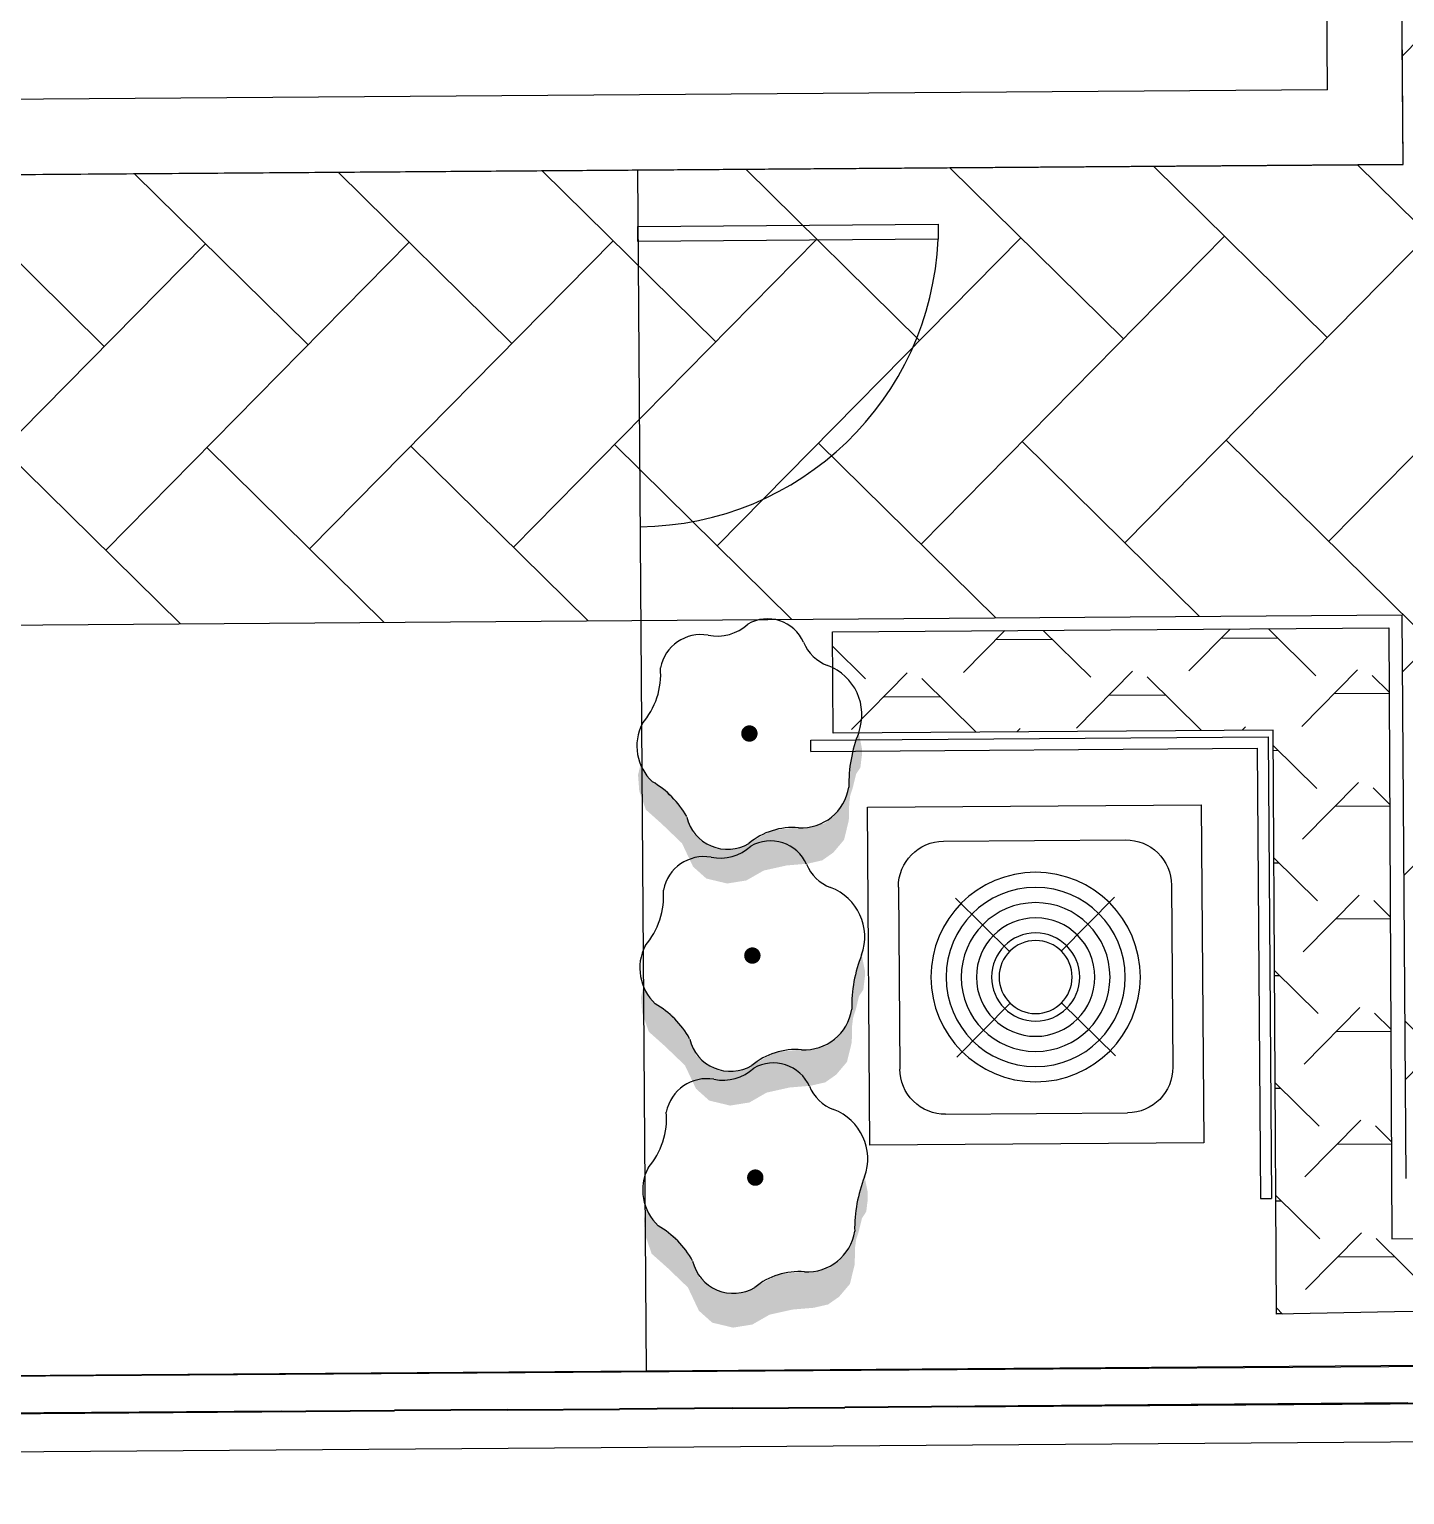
# Model space of a CAD drawing. Header units: feet. Extents: x 919634 to 928945, y 707022 to 708026.
# Drawn here: x 920177.08 to 920189.3, y 707491.81 to 707504.82 of the extents above; entities that cross this region are included whole.
import ezdxf

# ---------------------------------------------------------------- set-up
doc = ezdxf.new("R2010")
doc.units = ezdxf.units.FT
doc.header["$LTSCALE"] = 20
doc.header["$MEASUREMENT"] = 0
doc.linetypes.add('Site Plan$0$PHANTOM2', pattern=[1.25, 0.625, -0.125, 0.125, -0.125, 0.125, -0.125])
for name, color, linetype in [('-u-site-xref', 7, 'Continuous'), ('Site Plan$0$-u-site-bldg_interior', 252, 'Continuous'), ('Site Plan$0$-u-site-fence', 4, 'Site Plan$0$FENCELINE1'), ('Site Plan$0$A-DOOR-EXT_WINDOWS', 253, 'Continuous'), ('Site Plan$0$A-HVAC-EXT', 253, 'Continuous'), ('Site Plan$0$SP-LOT PAVERS', 254, 'Continuous'), ('x-RL TH7-LP Block$0$LK-SHRB-035M', 253, 'Continuous'), ('x-RL TH7-LP Block$0$LK-SHRB-TRNK', 253, 'Continuous'), ('x-RL TH7-LP Block$0$LP-PATT-SHAR', 253, 'Continuous'), ('x-RL TH7-LP Block$0$LP-SHAR-BRDR-CONT', 253, 'Continuous'), ('x-RL TH7-LP Block$0$LP-SHRB', 253, 'Continuous')]:
    doc.layers.add(name, color=color, linetype=linetype)
for name, color, linetype, lineweight in [('Site Plan$0$SP-LOT LINES', 252, 'Site Plan$0$PHANTOM2', 40), ('Site Plan$0$SP-SIDEWALK', 2, 'Continuous', 25), ('SP-BUILDING-FOOTPRINT', 1, 'Continuous', 25)]:
    doc.layers.add(name, color=color, linetype=linetype, lineweight=lineweight)
doc.layers.add('x-RL TH7-LP Block$0$LK-SHRB-SHAD', color=253, linetype='Continuous', plot=False)
doc.layers.get('-u-site-xref').off()
doc.linetypes.add('Site Plan$0$FENCELINE1', pattern='A,0.25,-0.1,[133,ltypeshp.shx,S=0.1,R=0,X=-0.1,Y=0],-0.1,1', length=1.45)

# ---------------------------------------------------------------- blocks, each defined once
blk = doc.blocks.new('Site Plan$0$A$C11AE1C12')
at = {"layer": 'Site Plan$0$A-HVAC-EXT'}
for p, q in [((44.00000011394877, 44.54105635897122), (1.139487721957266e-07, 44.54105635897122)), ((1.139487721957266e-07, 44.54105635897122), (1.139487721957266e-07, 2.501133167243097e-06)), ((44.00000011394877, 2.501133167243097e-06), (44.00000011394877, 44.54105635897122)), ((34.00000011394877, 40.00000250113317), (10.00000011394877, 40.00000250113317)), ((4.000000113948772, 34.00000250113317), (4.000000113948772, 10.00000250113317)), ((40.00000011394877, 34.00000250113317), (40.00000011394877, 10.00000250113317)), ((18.5977306969362, 25.40227191814392), (11.52666288505861, 32.47333973002787)), ((25.40226953096135, 25.40227191814392), (32.47333734284621, 32.47333973002787)), ((11.52666288505861, 11.52666527223846), (18.5977306969362, 18.59773308412241)), ((32.47333734284621, 11.52666527223846), (25.40226953096135, 18.59773308412241)), ((34.00000011394877, 4.000002501133167), (10.00000011394877, 4.000002501133167)), ((1.139487721957266e-07, 2.501133167243097e-06), (44.00000011394877, 2.501133167243097e-06))]:
    blk.add_line(p, q, dxfattribs=at)
for radius in [13.81153555240985, 11.81153555240985, 9.81153555240985, 7.81153555240985, 5.81153555240985, 4.81153555240985]:
    blk.add_circle((22.00000011394877, 22.00000250113317), radius, dxfattribs=at)
for centre, start, end in [((10.00000011394877, 34.00000250113317), 90, 180), ((34.00000011394877, 34.00000250113317), 0, 90), ((10.00000011394877, 10.00000250113317), 180, 270), ((34.00000011394877, 10.00000250113317), 270, 0)]:
    blk.add_arc(centre, 6, start, end, dxfattribs=at)
blk = doc.blocks.new('Site Plan$0$A$C05C92244')
at = {"layer": 'Site Plan$0$A-DOOR-EXT_WINDOWS'}
blk.add_lwpolyline([(32.00389335552609, 32.04769828175449), (32.00389335552609, 0.04381521808500111), (30.40369920234298, 0.04381521808500111), (30.40369920234298, 32.04769828175449)], close=True, dxfattribs=at)
blk.add_arc((32.07979910527501, 32.07980389018303), 32.07980487913881, 180.0573418751565, 267.0050566959838, dxfattribs=at)
blk = doc.blocks.new('Site Plan')
at = {"layer": 'Site Plan$0$SP-LOT PAVERS'}
h = blk.add_hatch(dxfattribs=at)
h.set_pattern_fill('AR-HBONE', color=256, scale=0.32, angle=-89.58178215075662)
h.set_pattern_definition([(315.4182178492434, (0, 0), (1.810145136983853, 0.01321298806884015), [3.84, -1.28]), (45.41821784924338, (0.9116790626081567, -0.8984660745381309), (1.810145136983853, 0.01321298806884), [3.84, -1.28])])
h.paths.add_polyline_path([(920189.3132165667, 707494.6171034196), (920209.3126837746, 707494.7630876924), (920209.1739987178, 707513.7625811846), (920189.2138472918, 707513.6168838936), (920189.2868394257, 707503.6171506451), (920169.0373802983, 707503.4691469759), (920169.1152385771, 707492.8027644651), (920174.477305751, 707492.842111077), (920174.4286457032, 707499.5084115606), (920189.2767217869, 707499.6167937274)])
at = {"layer": 'Site Plan$0$-u-site-bldg_interior'}
for p, q in [((920189.2868394257, 707503.6171506451), (920189.2746740696, 707505.2837729125)), ((920188.6153243764, 707504.2789334096), (920188.6080251627, 707505.27890677)), ((920188.6153243764, 707504.2789334096), (920172.6391736269, 707504.1623169655)), ((920189.2868394257, 707503.6171506451), (920172.6440397694, 707503.4956680586)), ((920197.2418680398, 707492.9977213801), (920169.1152371567, 707492.8029590582)), ((920196.5800852752, 707492.3262063307), (920132.6651203163, 707491.8596649179))]:
    blk.add_line(p, q, dxfattribs=at)
at = {"layer": 'Site Plan$0$-u-site-fence', "ltscale": 0.15}
blk.add_line((920182.4854487301, 707503.5673617033), (920182.5633520272, 707492.8948118057), dxfattribs=at)
at = {"layer": 'Site Plan$0$SP-LOT LINES', "ltscale": 0.4}
for p, q in [((920115.3297863281, 707492.0770145342), (920209.3272822044, 707492.7631406166)), ((920209.3272822044, 707492.7631406166), (920115.3297863281, 707492.0770145342))]:
    blk.add_line(p, q, dxfattribs=at)
at = {"layer": 'Site Plan$0$SP-SIDEWALK'}
for p, q in [((920174.4286457032, 707499.5084115608), (920189.2767217869, 707499.6167937275)), ((920189.3132414198, 707494.6136986227), (920189.2767217869, 707499.6167937275)), ((920184.0252078937, 707498.505156133), (920188.0884522421, 707498.5348154117)), ((920188.0884522421, 707498.5348154117), (920188.118379434, 707494.4348676429)), ((920184.0259378151, 707498.4051587969), (920184.0252078937, 707498.505156133)), ((920184.0259378151, 707498.4051587969), (920187.9891848274, 707498.4340881542)), ((920187.9891848274, 707498.4340881542), (920188.018382098, 707494.4341377215)), ((920188.018382098, 707494.4341377215), (920188.118379434, 707494.4348676429))]:
    blk.add_line(p, q, dxfattribs=at)
at = {"layer": 'Site Plan$0$-u-site-fence', "xscale": 0.08333333333333333, "yscale": 0.08333333333333333, "zscale": 0.08333333333333333, "rotation": 90.41821784924339}
blk.add_blockref('Site Plan$0$A$C05C92244', (920185.1791360338, 707500.4198964329), dxfattribs=at)
at = {"layer": 'Site Plan$0$A-HVAC-EXT', "extrusion": (0, 0, -1), "xscale": 0.06735359270068556, "yscale": 0.06735359270068556, "zscale": -0.06735359270068556, "rotation": 359.5817821507566}
blk.add_blockref('Site Plan$0$A$C11AE1C12', (-920187.5147454039, 707494.9305316177), dxfattribs=at)
blk = doc.blocks.new('x-RL TH7-LP Block$0$SHRUB-LRG-003')
at = {"layer": 'x-RL TH7-LP Block$0$LK-SHRB-SHAD'}
blk.add_hatch(color=256, dxfattribs=at).paths.add_polyline_path([(0.5823448908860502, 0.3294315330898989), (0.5474295743357604, 0.3798421583341067), (0.4893238386986631, 0.4296183674934504), (0.400550371658305, 0.4519936910694149), (0.3208870769566605, 0.4544816724315837), (0.2860343821121365, 0.4594576421304382), (0.2561606452339937, 0.4694095780408851), (0.2486922110144558, 0.4718975594030503), (0.1889447372581845, 0.4868254650123554), (0.1590710003800417, 0.5067293333459943), (0.11923935302916, 0.511705303044856), (0.1018130083369986, 0.5141932878942725), (0.07193927145885759, 0.5141932878942725), (0.007212845196280071, 0.5017533671343983), (0.08312134347994338, 0.472746950344888, 0.0648646510172338), (0.2481422112722598, 0.4529773142842117, -0.006063235190741959), (0.2533806476452352, 0.4520754065480297), (0.2561606452339902, 0.4519936910694149), (0.2585664089195543, 0.4510528702587173, -0.1298769770943451), (0.3586502616521212, 0.400835352371999), (0.368187158527018, 0.3947700604561533), (0.4129977638442224, 0.342522399541739), (0.4175474829881125, 0.3167561325976109, -0.1111018158062776), (0.4322477985017148, 0.2216692041627049, 0.003608637105293954), (0.431885593835192, 0.2171288508789928), (0.4421116295042538, 0.1115232379830715, 0.01201918114312195), (0.4464416540740839, 0.0969859283029848), (0.4827031480732327, 0.02903643405529621), (0.4970634082651255, 0.001177367000945395, 0.007063647914282343), (0.5026189744786382, -0.00579533988766201, -0.04880061465009704), (0.518194794484776, -0.03981776106626), (0.5250242771372431, -0.05306703459047668), (0.5250242771372431, -0.06513047457167076, -0.09793779078480093), (0.5250242771372431, -0.1396888812866095), (0.5250242771372431, -0.1575623564192981), (0.5158012560104854, -0.1715592789416718, -0.1076578746823846), (0.4707952584374393, -0.2398607012645968), (0.4578083691614321, -0.2595696968859471), (0.370676634780164, -0.2919134859794639), (0.2686080374199129, -0.3665530000769373), (0.2138395216300193, -0.4511444535721196), (0.1441341374010587, -0.5009041296371031), (0.1864552610050332, -0.51085606554755), (0.258650126947229, -0.5058800993359576), (0.344995822146057, -0.4763531505789693), (0.4105082821309782, -0.4038727588693121), (0.5001294927654047, -0.3118173578003578), (0.6071770480920389, -0.2620576782481194), (0.6619994876735564, -0.2016774924870717), (0.6854234018013692, -0.1064774068995753), (0.6719034798147039, -0.01823526064753622), (0.6270928744974942, 0.06138022314879166), (0.6046875718388893, 0.1658755449776095), (0.597219137619355, 0.2629069157454111)])
at = {"layer": 'x-RL TH7-LP Block$0$LK-SHRB-035M'}
for centre, radius, start, end in [((-0.08377323303944628, 0.2740128446012911), 0.2410148314504328, 69.66030257962692, 159.1136661743777), ((0.2415069132607339, 1.096206151856169), 0.643263060235758, 247.94846777484, 270.5910199691075), ((0.2135752346658641, 0.2365424991404126), 0.219177793304975, 356.1089469460938, 80.92588036899473), ((-0.4874905437243253, 0.4274506444509889), 0.1908777990837059, 291.9961274456699, 339.2865678889345), ((-0.344252865652015, 0.08553475810634126), 0.1798612492954901, 113.5090499786346, 209.6004086586038), ((0.7466102499786107, 0.1943064552262719), 0.315551059145618, 175.025396269356, 219.3558172424028), ((-0.6576237495174588, -0.1441039940954916), 0.2108728950657779, 348.5773534052316, 41.88863027199043), ((0.3365289680545622, -0.1024096779291419), 0.1921463519017287, 283.2700858267119, 30.18650749245084), ((-0.2650016799213013, -0.2198436052661243), 0.189005064244361, 169.6436695143775, 258.5100727003759), ((0.5861506970211963, -0.6644766057150449), 0.4288702278534303, 119.0130174089596, 149.3178692318652), ((-0.2765590912944358, -0.7487424786725079), 0.3446705058437789, 48.53128869969252, 94.3414469668017), ((0.05444515316131593, -0.2900011770142932), 0.2252759235935523, 242.8610345167374, 316.301893373953)]:
    blk.add_arc(centre, radius, start, end, dxfattribs=at)
at = {"layer": 'x-RL TH7-LP Block$0$LK-SHRB-TRNK', "const_width": 0.0375}
blk.add_lwpolyline([(-0.01875000000000071, 0, 1), (0.01875000000000071, 0, 1)], format="xyb", close=True, dxfattribs=at)
blk = doc.blocks.new('x-RL TH7-LP Block', base_point=(1241.699483058532, 168.1706843559634))
at = {"layer": 'x-RL TH7-LP Block$0$LP-PATT-SHAR'}
h = blk.add_hatch(dxfattribs=at)
h.set_pattern_fill('LAFX-A435-CHAINLINK', color=256, scale=10, pattern_type=2)
h.set_pattern_definition([(45, (1332.125778568676, 237.0790282111848), (0, 10.0000000000064), [0.7071099999999999, -13.4350288425]), (45, (1330.125778568676, 237.0790282111848), (0, 10.0000000000064), [0.7071099999999999, -13.4350288425]), (45, (1332.125778568676, 239.0790282111848), (0, 10.0000000000064), [0.7071099999999999, -13.4350288425]), (45, (1331.625778568676, 240.0790282111848), (0, 10.0000000000064), [0.7071099999999999, -13.4350288425]), (45, (1328.125778568676, 237.0790282111848), (0, 10.0000000000064), [0.7071099999999999, -13.4350288425]), (45, (1330.125778568676, 239.0790282111848), (0, 10.0000000000064), [0.7071099999999999, -13.4350288425]), (45, (1332.125778568676, 241.0790282111848), (0, 10.0000000000064), [0.7071099999999999, -13.4350288425]), (45, (1330.625778568676, 240.0790282111848), (0, 10.0000000000064), [0.7071099999999999, -13.4350288425]), (45, (1331.625778568676, 242.0790282111848), (0, 10.0000000000064), [0.7071099999999999, -13.4350288425]), (45, (1329.625778568676, 240.0790282111848), (0, 10.0000000000064), [0.7071099999999999, -13.4350288425]), (45, (1328.125778568676, 239.0790282111848), (0, 10.0000000000064), [0.7071099999999999, -13.4350288425]), (45, (1330.125778568676, 241.0790282111848), (0, 10.0000000000064), [0.7071099999999999, -13.4350288425]), (45, (1332.125778568676, 243.0790282111848), (0, 10.0000000000064), [0.7071099999999999, -13.4350288425]), (45, (1328.625778568676, 240.0790282111848), (0, 10.0000000000064), [0.7071099999999999, -13.4350288425]), (45, (1330.625778568676, 242.0790282111848), (0, 10.0000000000064), [0.7071099999999999, -13.4350288425]), (45, (1329.625778568676, 242.0790282111848), (0, 10.0000000000064), [0.7071099999999999, -13.4350288425]), (45, (1331.625778568676, 244.0790282111848), (0, 10.0000000000064), [0.7071099999999999, -13.4350288425]), (45, (1328.125778568676, 241.0790282111848), (0, 10.0000000000064), [0.7071099999999999, -13.4350288425]), (45, (1330.125778568676, 243.0790282111848), (0, 10.0000000000064), [0.7071099999999999, -13.4350288425]), (45, (1328.625778568676, 242.0790282111848), (0, 10.0000000000064), [0.7071099999999999, -13.4350288425]), (45, (1330.625778568676, 244.0790282111848), (0, 10.0000000000064), [0.7071099999999999, -13.4350288425]), (45, (1331.625778568676, 246.0790282111848), (0, 10.0000000000064), [0.7071099999999999, -13.4350288425]), (45, (1329.625778568676, 244.0790282111848), (0, 10.0000000000064), [0.7071099999999999, -13.4350288425]), (45, (1328.125778568676, 243.0790282111848), (0, 10.0000000000064), [0.7071099999999999, -13.4350288425]), (45, (1328.625778568676, 244.0790282111848), (0, 10.0000000000064), [0.7071099999999999, -13.4350288425]), (45, (1330.625778568676, 246.0790282111848), (0, 10.0000000000064), [0.7071099999999999, -13.4350288425]), (45, (1329.625778568676, 246.0790282111848), (0, 10.0000000000064), [0.7071099999999999, -13.4350288425]), (45, (1328.125778568676, 245.0790282111848), (0, 10.0000000000064), [0.7071099999999999, -13.4350288425]), (45, (1328.625778568676, 246.0790282111848), (0, 10.0000000000064), [0.7071099999999999, -13.4350288425]), (45, (1327.125778568676, 245.0790282111848), (0, 10.0000000000064), [0.7071099999999999, -13.4350288425]), (45, (1331.625778568676, 238.0790282111848), (0, 10.0000000000064), [0.7071099999999999, -13.4350288425]), (45, (1330.625778568676, 238.0790282111848), (0, 10.0000000000064), [0.7071099999999999, -13.4350288425]), (45, (1329.625778568676, 238.0790282111848), (0, 10.0000000000064), [0.7071099999999999, -13.4350288425]), (45, (1328.625778568676, 238.0790282111848), (0, 10.0000000000064), [0.7071099999999999, -13.4350288425]), (45, (1327.125778568676, 237.0790282111848), (0, 10.0000000000064), [0.7071099999999999, -13.4350288425]), (45, (1326.125778568676, 237.0790282111848), (0, 10.0000000000064), [0.7071099999999999, -13.4350288425]), (45, (1327.125778568676, 239.0790282111848), (0, 10.0000000000064), [0.7071099999999999, -13.4350288425]), (45, (1325.125778568676, 237.0790282111848), (0, 10.0000000000064), [0.7071099999999999, -13.4350288425]), (45, (1327.625778568676, 240.0790282111848), (0, 10.0000000000064), [0.7071099999999999, -13.4350288425]), (45, (1326.125778568676, 239.0790282111848), (0, 10.0000000000064), [0.7071099999999999, -13.4350288425]), (45, (1324.125778568676, 237.0790282111848), (0, 10.0000000000064), [0.7071099999999999, -13.4350288425]), (45, (1326.625778568676, 240.0790282111848), (0, 10.0000000000064), [0.7071099999999999, -13.4350288425]), (45, (1327.125778568676, 241.0790282111848), (0, 10.0000000000064), [0.7071099999999999, -13.4350288425]), (45, (1325.125778568676, 239.0790282111848), (0, 10.0000000000064), [0.7071099999999999, -13.4350288425]), (45, (1323.125778568676, 237.0790282111848), (0, 10.0000000000064), [0.7071099999999999, -13.4350288425]), (45, (1327.625778568676, 242.0790282111848), (0, 10.0000000000064), [0.7071099999999999, -13.4350288425]), (45, (1325.625778568676, 240.0790282111848), (0, 10.0000000000064), [0.7071099999999999, -13.4350288425]), (45, (1326.125778568676, 241.0790282111848), (0, 10.0000000000064), [0.7071099999999999, -13.4350288425]), (45, (1324.125778568676, 239.0790282111848), (0, 10.0000000000064), [0.7071099999999999, -13.4350288425]), (45, (1326.625778568676, 242.0790282111848), (0, 10.0000000000064), [0.7071099999999999, -13.4350288425]), (45, (1324.625778568676, 240.0790282111848), (0, 10.0000000000064), [0.7071099999999999, -13.4350288425]), (45, (1327.125778568676, 243.0790282111848), (0, 10.0000000000064), [0.7071099999999999, -13.4350288425]), (45, (1325.125778568676, 241.0790282111848), (0, 10.0000000000064), [0.7071099999999999, -13.4350288425]), (45, (1323.125778568676, 239.0790282111848), (0, 10.0000000000064), [0.7071099999999999, -13.4350288425]), (45, (1327.625778568676, 244.0790282111848), (0, 10.0000000000064), [0.7071099999999999, -13.4350288425]), (45, (1325.625778568676, 242.0790282111848), (0, 10.0000000000064), [0.7071099999999999, -13.4350288425]), (45, (1323.625778568676, 240.0790282111848), (0, 10.0000000000064), [0.7071099999999999, -13.4350288425]), (45, (1326.125778568676, 243.0790282111848), (0, 10.0000000000064), [0.7071099999999999, -13.4350288425]), (45, (1324.125778568676, 241.0790282111848), (0, 10.0000000000064), [0.7071099999999999, -13.4350288425]), (45, (1326.625778568676, 244.0790282111848), (0, 10.0000000000064), [0.7071099999999999, -13.4350288425]), (45, (1324.625778568676, 242.0790282111848), (0, 10.0000000000064), [0.7071099999999999, -13.4350288425]), (45, (1322.625778568676, 240.0790282111848), (0, 10.0000000000064), [0.7071099999999999, -13.4350288425]), (45, (1325.125778568676, 243.0790282111848), (0, 10.0000000000064), [0.7071099999999999, -13.4350288425]), (45, (1323.125778568676, 241.0790282111848), (0, 10.0000000000064), [0.7071099999999999, -13.4350288425]), (45, (1327.625778568676, 246.0790282111848), (0, 10.0000000000064), [0.7071099999999999, -13.4350288425]), (45, (1325.625778568676, 244.0790282111848), (0, 10.0000000000064), [0.7071099999999999, -13.4350288425]), (45, (1323.625778568676, 242.0790282111848), (0, 10.0000000000064), [0.7071099999999999, -13.4350288425]), (45, (1324.125778568676, 243.0790282111848), (0, 10.0000000000064), [0.7071099999999999, -13.4350288425]), (45, (1326.625778568676, 246.0790282111848), (0, 10.0000000000064), [0.7071099999999999, -13.4350288425]), (45, (1324.625778568676, 244.0790282111848), (0, 10.0000000000064), [0.7071099999999999, -13.4350288425]), (45, (1322.625778568676, 242.0790282111848), (0, 10.0000000000064), [0.7071099999999999, -13.4350288425]), (45, (1323.125778568676, 243.0790282111848), (0, 10.0000000000064), [0.7071099999999999, -13.4350288425]), (45, (1325.625778568676, 246.0790282111848), (0, 10.0000000000064), [0.7071099999999999, -13.4350288425]), (45, (1323.625778568676, 244.0790282111848), (0, 10.0000000000064), [0.7071099999999999, -13.4350288425]), (45, (1324.125778568676, 245.0790282111848), (0, 10.0000000000064), [0.7071099999999999, -13.4350288425]), (45, (1324.625778568676, 246.0790282111848), (0, 10.0000000000064), [0.7071099999999999, -13.4350288425]), (45, (1322.625778568676, 244.0790282111848), (0, 10.0000000000064), [0.7071099999999999, -13.4350288425]), (45, (1323.125778568676, 245.0790282111848), (0, 10.0000000000064), [0.7071099999999999, -13.4350288425]), (45, (1323.625778568676, 246.0790282111848), (0, 10.0000000000064), [0.7071099999999999, -13.4350288425]), (45, (1322.625778568676, 246.0790282111848), (0, 10.0000000000064), [0.7071099999999999, -13.4350288425]), (45, (1327.625778568676, 238.0790282111848), (0, 10.0000000000064), [0.7071099999999999, -13.4350288425]), (45, (1326.625778568676, 238.0790282111848), (0, 10.0000000000064), [0.7071099999999999, -13.4350288425]), (45, (1325.625778568676, 238.0790282111848), (0, 10.0000000000064), [0.7071099999999999, -13.4350288425]), (45, (1324.625778568676, 238.0790282111848), (0, 10.0000000000064), [0.7071099999999999, -13.4350288425]), (45, (1323.625778568676, 238.0790282111848), (0, 10.0000000000064), [0.7071099999999999, -13.4350288425]), (45, (1322.625778568676, 238.0790282111848), (0, 10.0000000000064), [0.7071099999999999, -13.4350288425]), (45, (1331.125778568676, 237.0790282111848), (0, 10.0000000000064), [0.7071099999999999, -13.4350288425]), (45, (1331.125778568676, 239.0790282111848), (0, 10.0000000000064), [0.7071099999999999, -13.4350288425]), (45, (1329.125778568676, 237.0790282111848), (0, 10.0000000000064), [0.7071099999999999, -13.4350288425]), (45, (1331.125778568676, 241.0790282111848), (0, 10.0000000000064), [0.7071099999999999, -13.4350288425]), (45, (1329.125778568676, 239.0790282111848), (0, 10.0000000000064), [0.7071099999999999, -13.4350288425]), (45, (1331.125778568676, 243.0790282111848), (0, 10.0000000000064), [0.7071099999999999, -13.4350288425]), (45, (1329.125778568676, 241.0790282111848), (0, 10.0000000000064), [0.7071099999999999, -13.4350288425]), (45, (1332.125778568676, 245.0790282111848), (0, 10.0000000000064), [0.7071099999999999, -13.4350288425]), (45, (1331.125778568676, 245.0790282111848), (0, 10.0000000000064), [0.7071099999999999, -13.4350288425]), (45, (1329.125778568676, 243.0790282111848), (0, 10.0000000000064), [0.7071099999999999, -13.4350288425]), (45, (1330.125778568676, 245.0790282111848), (0, 10.0000000000064), [0.7071099999999999, -13.4350288425]), (45, (1329.125778568676, 245.0790282111848), (0, 10.0000000000064), [0.7071099999999999, -13.4350288425]), (45, (1326.125778568676, 245.0790282111848), (0, 10.0000000000064), [0.7071099999999999, -13.4350288425]), (45, (1325.125778568676, 245.0790282111848), (0, 10.0000000000064), [0.7071099999999999, -13.4350288425]), (90, (1332.625778568676, 245.5790282111848), (-10, 6.123233995736766e-16), [0.5, -9.5]), (90, (1332.625778568676, 237.5790282111848), (-10, 6.123233995736766e-16), [0.5, -9.5]), (90, (1332.625778568676, 239.5790282111848), (-10, 6.123233995736766e-16), [0.5, -9.5]), (90, (1332.625778568676, 241.5790282111848), (-10, 6.123233995736766e-16), [0.5, -9.5]), (90, (1332.625778568676, 243.5790282111848), (-10, 6.123233995736766e-16), [0.5, -9.5]), (90, (1332.125778568676, 238.5790282111848), (-10, 6.123233995736766e-16), [0.5, -9.5]), (90, (1332.125778568676, 240.5790282111848), (-10, 6.123233995736766e-16), [0.5, -9.5]), (90, (1332.125778568676, 242.5790282111848), (-10, 6.123233995736766e-16), [0.5, -9.5]), (90, (1332.125778568676, 244.5790282111848), (-10, 6.123233995736766e-16), [0.5, -9.5]), (90, (1332.125778568676, 246.5790282111848), (-10, 6.123233995736766e-16), [0.5, -9.5]), (90, (1331.625778568676, 237.5790282111848), (-10, 6.123233995736766e-16), [0.5, -9.5]), (90, (1331.625778568676, 239.5790282111848), (-10, 6.123233995736766e-16), [0.5, -9.5]), (90, (1331.625778568676, 241.5790282111848), (-10, 6.123233995736766e-16), [0.5, -9.5]), (90, (1331.625778568676, 243.5790282111848), (-10, 6.123233995736766e-16), [0.5, -9.5]), (90, (1331.625778568676, 245.5790282111848), (-10, 6.123233995736766e-16), [0.5, -9.5]), (90, (1331.625778568676, 237.5790282111848), (-10, 6.123233995736766e-16), [0.5, -9.5]), (90, (1331.625778568676, 239.5790282111848), (-10, 6.123233995736766e-16), [0.5, -9.5]), (90, (1331.625778568676, 241.5790282111848), (-10, 6.123233995736766e-16), [0.5, -9.5]), (90, (1331.625778568676, 243.5790282111848), (-10, 6.123233995736766e-16), [0.5, -9.5]), (90, (1331.625778568676, 245.5790282111848), (-10, 6.123233995736766e-16), [0.5, -9.5]), (90, (1331.125778568676, 238.5790282111848), (-10, 6.123233995736766e-16), [0.5, -9.5]), (90, (1331.125778568676, 240.5790282111848), (-10, 6.123233995736766e-16), [0.5, -9.5]), (90, (1331.125778568676, 242.5790282111848), (-10, 6.123233995736766e-16), [0.5, -9.5]), (90, (1331.125778568676, 244.5790282111848), (-10, 6.123233995736766e-16), [0.5, -9.5]), (90, (1331.125778568676, 246.5790282111848), (-10, 6.123233995736766e-16), [0.5, -9.5]), (90, (1330.625778568676, 237.5790282111848), (-10, 6.123233995736766e-16), [0.5, -9.5]), (90, (1330.625778568676, 237.5790282111848), (-10, 6.123233995736766e-16), [0.5, -9.5]), (90, (1330.625778568676, 239.5790282111848), (-10, 6.123233995736766e-16), [0.5, -9.5]), (90, (1330.625778568676, 239.5790282111848), (-10, 6.123233995736766e-16), [0.5, -9.5]), (90, (1330.625778568676, 241.5790282111848), (-10, 6.123233995736766e-16), [0.5, -9.5]), (90, (1330.625778568676, 241.5790282111848), (-10, 6.123233995736766e-16), [0.5, -9.5]), (90, (1330.625778568676, 243.5790282111848), (-10, 6.123233995736766e-16), [0.5, -9.5]), (90, (1330.625778568676, 243.5790282111848), (-10, 6.123233995736766e-16), [0.5, -9.5]), (90, (1330.625778568676, 245.5790282111848), (-10, 6.123233995736766e-16), [0.5, -9.5]), (90, (1330.625778568676, 245.5790282111848), (-10, 6.123233995736766e-16), [0.5, -9.5]), (90, (1330.125778568676, 238.5790282111848), (-10, 6.123233995736766e-16), [0.5, -9.5]), (90, (1330.125778568676, 240.5790282111848), (-10, 6.123233995736766e-16), [0.5, -9.5]), (90, (1330.125778568676, 242.5790282111848), (-10, 6.123233995736766e-16), [0.5, -9.5]), (90, (1330.125778568676, 244.5790282111848), (-10, 6.123233995736766e-16), [0.5, -9.5]), (90, (1330.125778568676, 246.5790282111848), (-10, 6.123233995736766e-16), [0.5, -9.5]), (90, (1329.625778568676, 237.5790282111848), (-10, 6.123233995736766e-16), [0.5, -9.5]), (90, (1329.625778568676, 237.5790282111848), (-10, 6.123233995736766e-16), [0.5, -9.5]), (90, (1329.625778568676, 239.5790282111848), (-10, 6.123233995736766e-16), [0.5, -9.5]), (90, (1329.625778568676, 239.5790282111848), (-10, 6.123233995736766e-16), [0.5, -9.5]), (90, (1329.625778568676, 241.5790282111848), (-10, 6.123233995736766e-16), [0.5, -9.5]), (90, (1329.625778568676, 241.5790282111848), (-10, 6.123233995736766e-16), [0.5, -9.5]), (90, (1329.625778568676, 243.5790282111848), (-10, 6.123233995736766e-16), [0.5, -9.5]), (90, (1329.625778568676, 243.5790282111848), (-10, 6.123233995736766e-16), [0.5, -9.5]), (90, (1329.625778568676, 245.5790282111848), (-10, 6.123233995736766e-16), [0.5, -9.5]), (90, (1329.625778568676, 245.5790282111848), (-10, 6.123233995736766e-16), [0.5, -9.5]), (90, (1329.125778568676, 238.5790282111848), (-10, 6.123233995736766e-16), [0.5, -9.5]), (90, (1329.125778568676, 240.5790282111848), (-10, 6.123233995736766e-16), [0.5, -9.5]), (90, (1329.125778568676, 242.5790282111848), (-10, 6.123233995736766e-16), [0.5, -9.5]), (90, (1329.125778568676, 244.5790282111848), (-10, 6.123233995736766e-16), [0.5, -9.5]), (90, (1329.125778568676, 246.5790282111848), (-10, 6.123233995736766e-16), [0.5, -9.5]), (90, (1328.625778568676, 237.5790282111848), (-10, 6.123233995736766e-16), [0.5, -9.5]), (90, (1328.625778568676, 237.5790282111848), (-10, 6.123233995736766e-16), [0.5, -9.5]), (90, (1328.625778568676, 239.5790282111848), (-10, 6.123233995736766e-16), [0.5, -9.5]), (90, (1328.625778568676, 239.5790282111848), (-10, 6.123233995736766e-16), [0.5, -9.5]), (90, (1328.625778568676, 241.5790282111848), (-10, 6.123233995736766e-16), [0.5, -9.5]), (90, (1328.625778568676, 241.5790282111848), (-10, 6.123233995736766e-16), [0.5, -9.5]), (90, (1328.625778568676, 243.5790282111848), (-10, 6.123233995736766e-16), [0.5, -9.5]), (90, (1328.625778568676, 243.5790282111848), (-10, 6.123233995736766e-16), [0.5, -9.5]), (90, (1328.625778568676, 245.5790282111848), (-10, 6.123233995736766e-16), [0.5, -9.5]), (90, (1328.625778568676, 245.5790282111848), (-10, 6.123233995736766e-16), [0.5, -9.5]), (90, (1328.125778568676, 238.5790282111848), (-10, 6.123233995736766e-16), [0.5, -9.5]), (90, (1328.125778568676, 240.5790282111848), (-10, 6.123233995736766e-16), [0.5, -9.5]), (90, (1328.125778568676, 242.5790282111848), (-10, 6.123233995736766e-16), [0.5, -9.5]), (90, (1328.125778568676, 244.5790282111848), (-10, 6.123233995736766e-16), [0.5, -9.5]), (90, (1328.125778568676, 246.5790282111848), (-10, 6.123233995736766e-16), [0.5, -9.5]), (90, (1327.625778568676, 237.5790282111848), (-10, 6.123233995736766e-16), [0.5, -9.5]), (90, (1327.625778568676, 239.5790282111848), (-10, 6.123233995736766e-16), [0.5, -9.5]), (90, (1327.625778568676, 241.5790282111848), (-10, 6.123233995736766e-16), [0.5, -9.5]), (90, (1327.625778568676, 243.5790282111848), (-10, 6.123233995736766e-16), [0.5, -9.5]), (90, (1327.625778568676, 245.5790282111848), (-10, 6.123233995736766e-16), [0.5, -9.5]), (90, (1327.625778568676, 237.5790282111848), (-10, 6.123233995736766e-16), [0.5, -9.5]), (90, (1327.625778568676, 239.5790282111848), (-10, 6.123233995736766e-16), [0.5, -9.5]), (90, (1327.625778568676, 241.5790282111848), (-10, 6.123233995736766e-16), [0.5, -9.5]), (90, (1327.625778568676, 243.5790282111848), (-10, 6.123233995736766e-16), [0.5, -9.5]), (90, (1327.625778568676, 245.5790282111848), (-10, 6.123233995736766e-16), [0.5, -9.5]), (90, (1327.125778568676, 238.5790282111848), (-10, 6.123233995736766e-16), [0.5, -9.5]), (90, (1327.125778568676, 240.5790282111848), (-10, 6.123233995736766e-16), [0.5, -9.5]), (90, (1327.125778568676, 242.5790282111848), (-10, 6.123233995736766e-16), [0.5, -9.5]), (90, (1327.125778568676, 244.5790282111848), (-10, 6.123233995736766e-16), [0.5, -9.5]), (90, (1327.125778568676, 246.5790282111848), (-10, 6.123233995736766e-16), [0.5, -9.5]), (90, (1326.625778568676, 237.5790282111848), (-10, 6.123233995736766e-16), [0.5, -9.5]), (90, (1326.625778568676, 239.5790282111848), (-10, 6.123233995736766e-16), [0.5, -9.5]), (90, (1326.625778568676, 241.5790282111848), (-10, 6.123233995736766e-16), [0.5, -9.5]), (90, (1326.625778568676, 243.5790282111848), (-10, 6.123233995736766e-16), [0.5, -9.5]), (90, (1326.625778568676, 245.5790282111848), (-10, 6.123233995736766e-16), [0.5, -9.5]), (90, (1326.625778568676, 237.5790282111848), (-10, 6.123233995736766e-16), [0.5, -9.5]), (90, (1326.625778568676, 239.5790282111848), (-10, 6.123233995736766e-16), [0.5, -9.5]), (90, (1326.625778568676, 241.5790282111848), (-10, 6.123233995736766e-16), [0.5, -9.5]), (90, (1326.625778568676, 243.5790282111848), (-10, 6.123233995736766e-16), [0.5, -9.5]), (90, (1326.625778568676, 245.5790282111848), (-10, 6.123233995736766e-16), [0.5, -9.5]), (90, (1326.125778568676, 238.5790282111848), (-10, 6.123233995736766e-16), [0.5, -9.5]), (90, (1326.125778568676, 240.5790282111848), (-10, 6.123233995736766e-16), [0.5, -9.5]), (90, (1326.125778568676, 242.5790282111848), (-10, 6.123233995736766e-16), [0.5, -9.5]), (90, (1326.125778568676, 244.5790282111848), (-10, 6.123233995736766e-16), [0.5, -9.5]), (90, (1326.125778568676, 246.5790282111848), (-10, 6.123233995736766e-16), [0.5, -9.5]), (90, (1325.625778568676, 237.5790282111848), (-10, 6.123233995736766e-16), [0.5, -9.5]), (90, (1325.625778568676, 237.5790282111848), (-10, 6.123233995736766e-16), [0.5, -9.5]), (90, (1325.625778568676, 239.5790282111848), (-10, 6.123233995736766e-16), [0.5, -9.5]), (90, (1325.625778568676, 239.5790282111848), (-10, 6.123233995736766e-16), [0.5, -9.5]), (90, (1325.625778568676, 241.5790282111848), (-10, 6.123233995736766e-16), [0.5, -9.5]), (90, (1325.625778568676, 241.5790282111848), (-10, 6.123233995736766e-16), [0.5, -9.5]), (90, (1325.625778568676, 243.5790282111848), (-10, 6.123233995736766e-16), [0.5, -9.5]), (90, (1325.625778568676, 243.5790282111848), (-10, 6.123233995736766e-16), [0.5, -9.5]), (90, (1325.625778568676, 245.5790282111848), (-10, 6.123233995736766e-16), [0.5, -9.5]), (90, (1325.625778568676, 245.5790282111848), (-10, 6.123233995736766e-16), [0.5, -9.5]), (90, (1325.125778568676, 238.5790282111848), (-10, 6.123233995736766e-16), [0.5, -9.5]), (90, (1325.125778568676, 240.5790282111848), (-10, 6.123233995736766e-16), [0.5, -9.5]), (90, (1325.125778568676, 242.5790282111848), (-10, 6.123233995736766e-16), [0.5, -9.5]), (90, (1325.125778568676, 244.5790282111848), (-10, 6.123233995736766e-16), [0.5, -9.5]), (90, (1325.125778568676, 246.5790282111848), (-10, 6.123233995736766e-16), [0.5, -9.5]), (90, (1324.625778568676, 237.5790282111848), (-10, 6.123233995736766e-16), [0.5, -9.5]), (90, (1324.625778568676, 237.5790282111848), (-10, 6.123233995736766e-16), [0.5, -9.5]), (90, (1324.625778568676, 239.5790282111848), (-10, 6.123233995736766e-16), [0.5, -9.5]), (90, (1324.625778568676, 239.5790282111848), (-10, 6.123233995736766e-16), [0.5, -9.5]), (90, (1324.625778568676, 241.5790282111848), (-10, 6.123233995736766e-16), [0.5, -9.5]), (90, (1324.625778568676, 241.5790282111848), (-10, 6.123233995736766e-16), [0.5, -9.5]), (90, (1324.625778568676, 243.5790282111848), (-10, 6.123233995736766e-16), [0.5, -9.5]), (90, (1324.625778568676, 243.5790282111848), (-10, 6.123233995736766e-16), [0.5, -9.5]), (90, (1324.625778568676, 245.5790282111848), (-10, 6.123233995736766e-16), [0.5, -9.5]), (90, (1324.625778568676, 245.5790282111848), (-10, 6.123233995736766e-16), [0.5, -9.5]), (90, (1324.125778568676, 238.5790282111848), (-10, 6.123233995736766e-16), [0.5, -9.5]), (90, (1324.125778568676, 240.5790282111848), (-10, 6.123233995736766e-16), [0.5, -9.5]), (90, (1324.125778568676, 242.5790282111848), (-10, 6.123233995736766e-16), [0.5, -9.5]), (90, (1324.125778568676, 244.5790282111848), (-10, 6.123233995736766e-16), [0.5, -9.5]), (90, (1324.125778568676, 246.5790282111848), (-10, 6.123233995736766e-16), [0.5, -9.5]), (90, (1323.625778568676, 237.5790282111848), (-10, 6.123233995736766e-16), [0.5, -9.5]), (90, (1323.625778568676, 237.5790282111848), (-10, 6.123233995736766e-16), [0.5, -9.5]), (90, (1323.625778568676, 239.5790282111848), (-10, 6.123233995736766e-16), [0.5, -9.5]), (90, (1323.625778568676, 239.5790282111848), (-10, 6.123233995736766e-16), [0.5, -9.5]), (90, (1323.625778568676, 241.5790282111848), (-10, 6.123233995736766e-16), [0.5, -9.5]), (90, (1323.625778568676, 241.5790282111848), (-10, 6.123233995736766e-16), [0.5, -9.5]), (90, (1323.625778568676, 243.5790282111848), (-10, 6.123233995736766e-16), [0.5, -9.5]), (90, (1323.625778568676, 243.5790282111848), (-10, 6.123233995736766e-16), [0.5, -9.5]), (90, (1323.625778568676, 245.5790282111848), (-10, 6.123233995736766e-16), [0.5, -9.5]), (90, (1323.625778568676, 245.5790282111848), (-10, 6.123233995736766e-16), [0.5, -9.5]), (90, (1323.125778568676, 238.5790282111848), (-10, 6.123233995736766e-16), [0.5, -9.5]), (90, (1323.125778568676, 240.5790282111848), (-10, 6.123233995736766e-16), [0.5, -9.5]), (90, (1323.125778568676, 242.5790282111848), (-10, 6.123233995736766e-16), [0.5, -9.5]), (90, (1323.125778568676, 244.5790282111848), (-10, 6.123233995736766e-16), [0.5, -9.5]), (90, (1323.125778568676, 246.5790282111848), (-10, 6.123233995736766e-16), [0.5, -9.5]), (90, (1322.625778568676, 237.5790282111848), (-10, 6.123233995736766e-16), [0.5, -9.5]), (90, (1322.625778568676, 239.5790282111848), (-10, 6.123233995736766e-16), [0.5, -9.5]), (90, (1322.625778568676, 241.5790282111848), (-10, 6.123233995736766e-16), [0.5, -9.5]), (90, (1322.625778568676, 243.5790282111848), (-10, 6.123233995736766e-16), [0.5, -9.5]), (90, (1322.625778568676, 245.5790282111848), (-10, 6.123233995736766e-16), [0.5, -9.5]), (135, (1332.625778568676, 246.0790282111848), (-10.0000000000064, 1.110223024625157e-15), [0.7071099999999999, -13.4350288425]), (135, (1331.625778568676, 246.0790282111848), (-10.0000000000064, 1.110223024625157e-15), [0.7071099999999999, -13.4350288425]), (135, (1330.625778568676, 246.0790282111848), (-10.0000000000064, 1.110223024625157e-15), [0.7071099999999999, -13.4350288425]), (135, (1329.625778568676, 246.0790282111848), (-10.0000000000064, 1.110223024625157e-15), [0.7071099999999999, -13.4350288425]), (135, (1330.125778568676, 243.0790282111848), (-10.0000000000064, 1.110223024625157e-15), [0.7071099999999999, -13.4350288425]), (135, (1330.125778568676, 241.0790282111848), (-10.0000000000064, 1.110223024625157e-15), [0.7071099999999999, -13.4350288425]), (135, (1330.125778568676, 239.0790282111848), (-10.0000000000064, 1.110223024625157e-15), [0.7071099999999999, -13.4350288425]), (135, (1330.125778568676, 237.0790282111848), (-10.0000000000064, 1.110223024625157e-15), [0.7071099999999999, -13.4350288425]), (135, (1327.625778568676, 238.0790282111848), (-10.0000000000064, 1.110223024625157e-15), [0.7071099999999999, -13.4350288425]), (135, (1326.625778568676, 238.0790282111848), (-10.0000000000064, 1.110223024625157e-15), [0.7071099999999999, -13.4350288425]), (135, (1325.625778568676, 238.0790282111848), (-10.0000000000064, 1.110223024625157e-15), [0.7071099999999999, -13.4350288425]), (135, (1328.125778568676, 245.0790282111848), (-10.0000000000064, 1.110223024625157e-15), [0.7071099999999999, -13.4350288425]), (135, (1327.125778568676, 245.0790282111848), (-10.0000000000064, 1.110223024625157e-15), [0.7071099999999999, -13.4350288425]), (135, (1328.125778568676, 243.0790282111848), (-10.0000000000064, 1.110223024625157e-15), [0.7071099999999999, -13.4350288425]), (135, (1326.125778568676, 245.0790282111848), (-10.0000000000064, 1.110223024625157e-15), [0.7071099999999999, -13.4350288425]), (135, (1327.125778568676, 243.0790282111848), (-10.0000000000064, 1.110223024625157e-15), [0.7071099999999999, -13.4350288425]), (135, (1325.125778568676, 245.0790282111848), (-10.0000000000064, 1.110223024625157e-15), [0.7071099999999999, -13.4350288425]), (135, (1328.125778568676, 241.0790282111848), (-10.0000000000064, 1.110223024625157e-15), [0.7071099999999999, -13.4350288425]), (135, (1326.125778568676, 243.0790282111848), (-10.0000000000064, 1.110223024625157e-15), [0.7071099999999999, -13.4350288425]), (135, (1324.125778568676, 245.0790282111848), (-10.0000000000064, 1.110223024625157e-15), [0.7071099999999999, -13.4350288425]), (135, (1327.125778568676, 241.0790282111848), (-10.0000000000064, 1.110223024625157e-15), [0.7071099999999999, -13.4350288425]), (135, (1325.125778568676, 243.0790282111848), (-10.0000000000064, 1.110223024625157e-15), [0.7071099999999999, -13.4350288425]), (135, (1323.125778568676, 245.0790282111848), (-10.0000000000064, 1.110223024625157e-15), [0.7071099999999999, -13.4350288425]), (135, (1328.125778568676, 239.0790282111848), (-10.0000000000064, 1.110223024625157e-15), [0.7071099999999999, -13.4350288425]), (135, (1326.125778568676, 241.0790282111848), (-10.0000000000064, 1.110223024625157e-15), [0.7071099999999999, -13.4350288425]), (135, (1324.125778568676, 243.0790282111848), (-10.0000000000064, 1.110223024625157e-15), [0.7071099999999999, -13.4350288425]), (135, (1327.125778568676, 239.0790282111848), (-10.0000000000064, 1.110223024625157e-15), [0.7071099999999999, -13.4350288425]), (135, (1325.125778568676, 241.0790282111848), (-10.0000000000064, 1.110223024625157e-15), [0.7071099999999999, -13.4350288425]), (135, (1323.125778568676, 243.0790282111848), (-10.0000000000064, 1.110223024625157e-15), [0.7071099999999999, -13.4350288425]), (135, (1328.125778568676, 237.0790282111848), (-10.0000000000064, 1.110223024625157e-15), [0.7071099999999999, -13.4350288425]), (135, (1326.125778568676, 239.0790282111848), (-10.0000000000064, 1.110223024625157e-15), [0.7071099999999999, -13.4350288425]), (135, (1324.125778568676, 241.0790282111848), (-10.0000000000064, 1.110223024625157e-15), [0.7071099999999999, -13.4350288425]), (135, (1327.125778568676, 237.0790282111848), (-10.0000000000064, 1.110223024625157e-15), [0.7071099999999999, -13.4350288425]), (135, (1325.125778568676, 239.0790282111848), (-10.0000000000064, 1.110223024625157e-15), [0.7071099999999999, -13.4350288425]), (135, (1323.125778568676, 241.0790282111848), (-10.0000000000064, 1.110223024625157e-15), [0.7071099999999999, -13.4350288425]), (135, (1326.125778568676, 237.0790282111848), (-10.0000000000064, 1.110223024625157e-15), [0.7071099999999999, -13.4350288425]), (135, (1324.125778568676, 239.0790282111848), (-10.0000000000064, 1.110223024625157e-15), [0.7071099999999999, -13.4350288425]), (135, (1325.125778568676, 237.0790282111848), (-10.0000000000064, 1.110223024625157e-15), [0.7071099999999999, -13.4350288425]), (135, (1323.125778568676, 239.0790282111848), (-10.0000000000064, 1.110223024625157e-15), [0.7071099999999999, -13.4350288425]), (135, (1324.125778568676, 237.0790282111848), (-10.0000000000064, 1.110223024625157e-15), [0.7071099999999999, -13.4350288425]), (135, (1323.125778568676, 237.0790282111848), (-10.0000000000064, 1.110223024625157e-15), [0.7071099999999999, -13.4350288425]), (135, (1332.125778568676, 245.0790282111848), (-10.0000000000064, 1.110223024625157e-15), [0.7071099999999999, -13.4350288425]), (135, (1332.625778568676, 244.0790282111848), (-10.0000000000064, 1.110223024625157e-15), [0.7071099999999999, -13.4350288425]), (135, (1331.125778568676, 245.0790282111848), (-10.0000000000064, 1.110223024625157e-15), [0.7071099999999999, -13.4350288425]), (135, (1331.625778568676, 244.0790282111848), (-10.0000000000064, 1.110223024625157e-15), [0.7071099999999999, -13.4350288425]), (135, (1332.125778568676, 243.0790282111848), (-10.0000000000064, 1.110223024625157e-15), [0.7071099999999999, -13.4350288425]), (135, (1330.125778568676, 245.0790282111848), (-10.0000000000064, 1.110223024625157e-15), [0.7071099999999999, -13.4350288425]), (135, (1332.625778568676, 242.0790282111848), (-10.0000000000064, 1.110223024625157e-15), [0.7071099999999999, -13.4350288425]), (135, (1330.625778568676, 244.0790282111848), (-10.0000000000064, 1.110223024625157e-15), [0.7071099999999999, -13.4350288425]), (135, (1328.625778568676, 246.0790282111848), (-10.0000000000064, 1.110223024625157e-15), [0.7071099999999999, -13.4350288425]), (135, (1331.125778568676, 243.0790282111848), (-10.0000000000064, 1.110223024625157e-15), [0.7071099999999999, -13.4350288425]), (135, (1329.125778568676, 245.0790282111848), (-10.0000000000064, 1.110223024625157e-15), [0.7071099999999999, -13.4350288425]), (135, (1331.625778568676, 242.0790282111848), (-10.0000000000064, 1.110223024625157e-15), [0.7071099999999999, -13.4350288425]), (135, (1329.625778568676, 244.0790282111848), (-10.0000000000064, 1.110223024625157e-15), [0.7071099999999999, -13.4350288425]), (135, (1327.625778568676, 246.0790282111848), (-10.0000000000064, 1.110223024625157e-15), [0.7071099999999999, -13.4350288425]), (135, (1332.125778568676, 241.0790282111848), (-10.0000000000064, 1.110223024625157e-15), [0.7071099999999999, -13.4350288425]), (135, (1332.625778568676, 240.0790282111848), (-10.0000000000064, 1.110223024625157e-15), [0.7071099999999999, -13.4350288425]), (135, (1330.625778568676, 242.0790282111848), (-10.0000000000064, 1.110223024625157e-15), [0.7071099999999999, -13.4350288425]), (135, (1328.625778568676, 244.0790282111848), (-10.0000000000064, 1.110223024625157e-15), [0.7071099999999999, -13.4350288425]), (135, (1326.625778568676, 246.0790282111848), (-10.0000000000064, 1.110223024625157e-15), [0.7071099999999999, -13.4350288425]), (135, (1331.125778568676, 241.0790282111848), (-10.0000000000064, 1.110223024625157e-15), [0.7071099999999999, -13.4350288425]), (135, (1329.125778568676, 243.0790282111848), (-10.0000000000064, 1.110223024625157e-15), [0.7071099999999999, -13.4350288425]), (135, (1331.625778568676, 240.0790282111848), (-10.0000000000064, 1.110223024625157e-15), [0.7071099999999999, -13.4350288425]), (135, (1329.625778568676, 242.0790282111848), (-10.0000000000064, 1.110223024625157e-15), [0.7071099999999999, -13.4350288425]), (135, (1327.625778568676, 244.0790282111848), (-10.0000000000064, 1.110223024625157e-15), [0.7071099999999999, -13.4350288425]), (135, (1325.625778568676, 246.0790282111848), (-10.0000000000064, 1.110223024625157e-15), [0.7071099999999999, -13.4350288425]), (135, (1332.125778568676, 239.0790282111848), (-10.0000000000064, 1.110223024625157e-15), [0.7071099999999999, -13.4350288425]), (135, (1332.625778568676, 238.0790282111848), (-10.0000000000064, 1.110223024625157e-15), [0.7071099999999999, -13.4350288425]), (135, (1330.625778568676, 240.0790282111848), (-10.0000000000064, 1.110223024625157e-15), [0.7071099999999999, -13.4350288425]), (135, (1328.625778568676, 242.0790282111848), (-10.0000000000064, 1.110223024625157e-15), [0.7071099999999999, -13.4350288425]), (135, (1326.625778568676, 244.0790282111848), (-10.0000000000064, 1.110223024625157e-15), [0.7071099999999999, -13.4350288425]), (135, (1324.625778568676, 246.0790282111848), (-10.0000000000064, 1.110223024625157e-15), [0.7071099999999999, -13.4350288425]), (135, (1331.125778568676, 239.0790282111848), (-10.0000000000064, 1.110223024625157e-15), [0.7071099999999999, -13.4350288425]), (135, (1329.125778568676, 241.0790282111848), (-10.0000000000064, 1.110223024625157e-15), [0.7071099999999999, -13.4350288425]), (135, (1329.625778568676, 240.0790282111848), (-10.0000000000064, 1.110223024625157e-15), [0.7071099999999999, -13.4350288425]), (135, (1331.625778568676, 238.0790282111848), (-10.0000000000064, 1.110223024625157e-15), [0.7071099999999999, -13.4350288425]), (135, (1327.625778568676, 242.0790282111848), (-10.0000000000064, 1.110223024625157e-15), [0.7071099999999999, -13.4350288425]), (135, (1325.625778568676, 244.0790282111848), (-10.0000000000064, 1.110223024625157e-15), [0.7071099999999999, -13.4350288425]), (135, (1323.625778568676, 246.0790282111848), (-10.0000000000064, 1.110223024625157e-15), [0.7071099999999999, -13.4350288425]), (135, (1332.125778568676, 237.0790282111848), (-10.0000000000064, 1.110223024625157e-15), [0.7071099999999999, -13.4350288425]), (135, (1328.625778568676, 240.0790282111848), (-10.0000000000064, 1.110223024625157e-15), [0.7071099999999999, -13.4350288425]), (135, (1330.625778568676, 238.0790282111848), (-10.0000000000064, 1.110223024625157e-15), [0.7071099999999999, -13.4350288425]), (135, (1324.625778568676, 244.0790282111848), (-10.0000000000064, 1.110223024625157e-15), [0.7071099999999999, -13.4350288425]), (135, (1326.625778568676, 242.0790282111848), (-10.0000000000064, 1.110223024625157e-15), [0.7071099999999999, -13.4350288425]), (135, (1331.125778568676, 237.0790282111848), (-10.0000000000064, 1.110223024625157e-15), [0.7071099999999999, -13.4350288425]), (135, (1329.125778568676, 239.0790282111848), (-10.0000000000064, 1.110223024625157e-15), [0.7071099999999999, -13.4350288425]), (135, (1329.625778568676, 238.0790282111848), (-10.0000000000064, 1.110223024625157e-15), [0.7071099999999999, -13.4350288425]), (135, (1327.625778568676, 240.0790282111848), (-10.0000000000064, 1.110223024625157e-15), [0.7071099999999999, -13.4350288425]), (135, (1323.625778568676, 244.0790282111848), (-10.0000000000064, 1.110223024625157e-15), [0.7071099999999999, -13.4350288425]), (135, (1325.625778568676, 242.0790282111848), (-10.0000000000064, 1.110223024625157e-15), [0.7071099999999999, -13.4350288425]), (135, (1328.625778568676, 238.0790282111848), (-10.0000000000064, 1.110223024625157e-15), [0.7071099999999999, -13.4350288425]), (135, (1326.625778568676, 240.0790282111848), (-10.0000000000064, 1.110223024625157e-15), [0.7071099999999999, -13.4350288425]), (135, (1324.625778568676, 242.0790282111848), (-10.0000000000064, 1.110223024625157e-15), [0.7071099999999999, -13.4350288425]), (135, (1329.125778568676, 237.0790282111848), (-10.0000000000064, 1.110223024625157e-15), [0.7071099999999999, -13.4350288425]), (135, (1325.625778568676, 240.0790282111848), (-10.0000000000064, 1.110223024625157e-15), [0.7071099999999999, -13.4350288425]), (135, (1323.625778568676, 242.0790282111848), (-10.0000000000064, 1.110223024625157e-15), [0.7071099999999999, -13.4350288425]), (135, (1324.625778568676, 240.0790282111848), (-10.0000000000064, 1.110223024625157e-15), [0.7071099999999999, -13.4350288425]), (135, (1323.625778568676, 240.0790282111848), (-10.0000000000064, 1.110223024625157e-15), [0.7071099999999999, -13.4350288425]), (135, (1324.625778568676, 238.0790282111848), (-10.0000000000064, 1.110223024625157e-15), [0.7071099999999999, -13.4350288425]), (135, (1323.625778568676, 238.0790282111848), (-10.0000000000064, 1.110223024625157e-15), [0.7071099999999999, -13.4350288425])])
h.paths.add_polyline_path([(1323.125857696286, 237.0790282111848), (1323.125778568676, 242.021020287415), (1328.548848870174, 242.0114106262195), (1328.53273694883, 249.4585000570186), (1329.209863351866, 249.4464550719192), (1329.197822675494, 242.0289561081171), (1329.211474275718, 240.9822232214876), (1324.025054075406, 240.9872888884923), (1324.026070256019, 237.0793164114002)])
at = {"layer": 'x-RL TH7-LP Block$0$LP-SHAR-BRDR-CONT'}
blk.add_lwpolyline([(1323.125857696286, 237.0790282111848), (1323.125778568676, 242.021020287415), (1328.548848870174, 242.0114106262195), (1328.53273694883, 249.4585000570186), (1329.209863351866, 249.4464550719192), (1329.197822675494, 242.0289561081171), (1329.211474275718, 240.9822232214876), (1324.025054075406, 240.9872888884923), (1324.026070256019, 237.0793164114002)], close=True, dxfattribs=at)
at = {"layer": 'x-RL TH7-LP Block$0$LP-SHRB', "xscale": 1.941173180313067, "yscale": 1.941173180313067, "zscale": 1.941173180313067}
for p in [(1324.024050114502, 236.3357793360192), (1325.995818649477, 236.3483177354647), (1327.967587184452, 236.3608561349101)]:
    blk.add_blockref('x-RL TH7-LP Block$0$SHRUB-LRG-003', p, dxfattribs=at)

msp = doc.modelspace()

# ---------------------------------------------------------------- block references
at = {"layer": '-u-site-xref'}
msp.add_blockref('Site Plan', (0, 0), dxfattribs=at)

# ---------------------------------------------------------------- next in the draw order: linework, layer by layer
at = {"layer": 'SP-BUILDING-FOOTPRINT'}
msp.add_lwpolyline([(920197.3245154965, 707481.6752339058), (920197.2417906055, 707493.0083296777), (920169.1152371567, 707492.8029590582), (920169.0373788779, 707503.4693415689), (920189.2868394257, 707503.6171506451), (920189.1262567255, 707525.6165645737), (920168.8767961777, 707525.4687554974), (920168.7989379029, 707536.1351374493), (920176.6760313297, 707536.1926355688), (920176.5933069084, 707547.5256669864), (920196.8427674561, 707547.6734760626), (920196.7600425656, 707559.006571751), (920185.9270443065, 707558.9274973593), (920185.84918611, 707569.5938798707), (920165.5997255623, 707569.4460707946), (920165.5170011409, 707580.779102212), (920133.351191382, 707580.54431084)], dxfattribs=at)

# ---------------------------------------------------------------- next in the draw order: block references
at = {"layer": '-u-site-xref', "rotation": 270.3936340929644}
msp.add_blockref('x-RL TH7-LP Block', (920114.7513192896, 707580.4182631875), dxfattribs=at)

doc.saveas('drawing.dxf')
